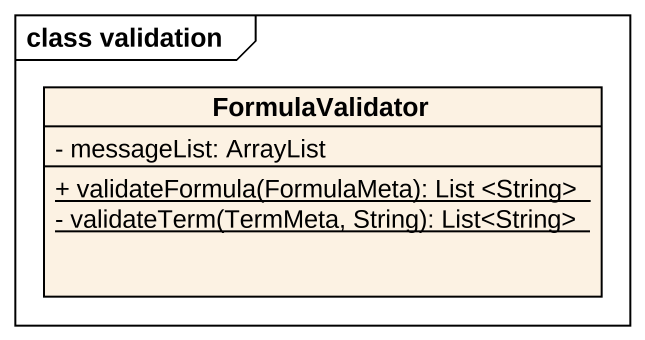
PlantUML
@startuml
mainframe class validation
hide circle
hide empty members
skinparam classAttributeIconSize 0
class FormulaValidator {
  - messageList: ArrayList
  {static} + validateFormula(FormulaMeta): List <String>
  {static} - validateTerm(TermMeta, String): List<String>
}
@enduml
